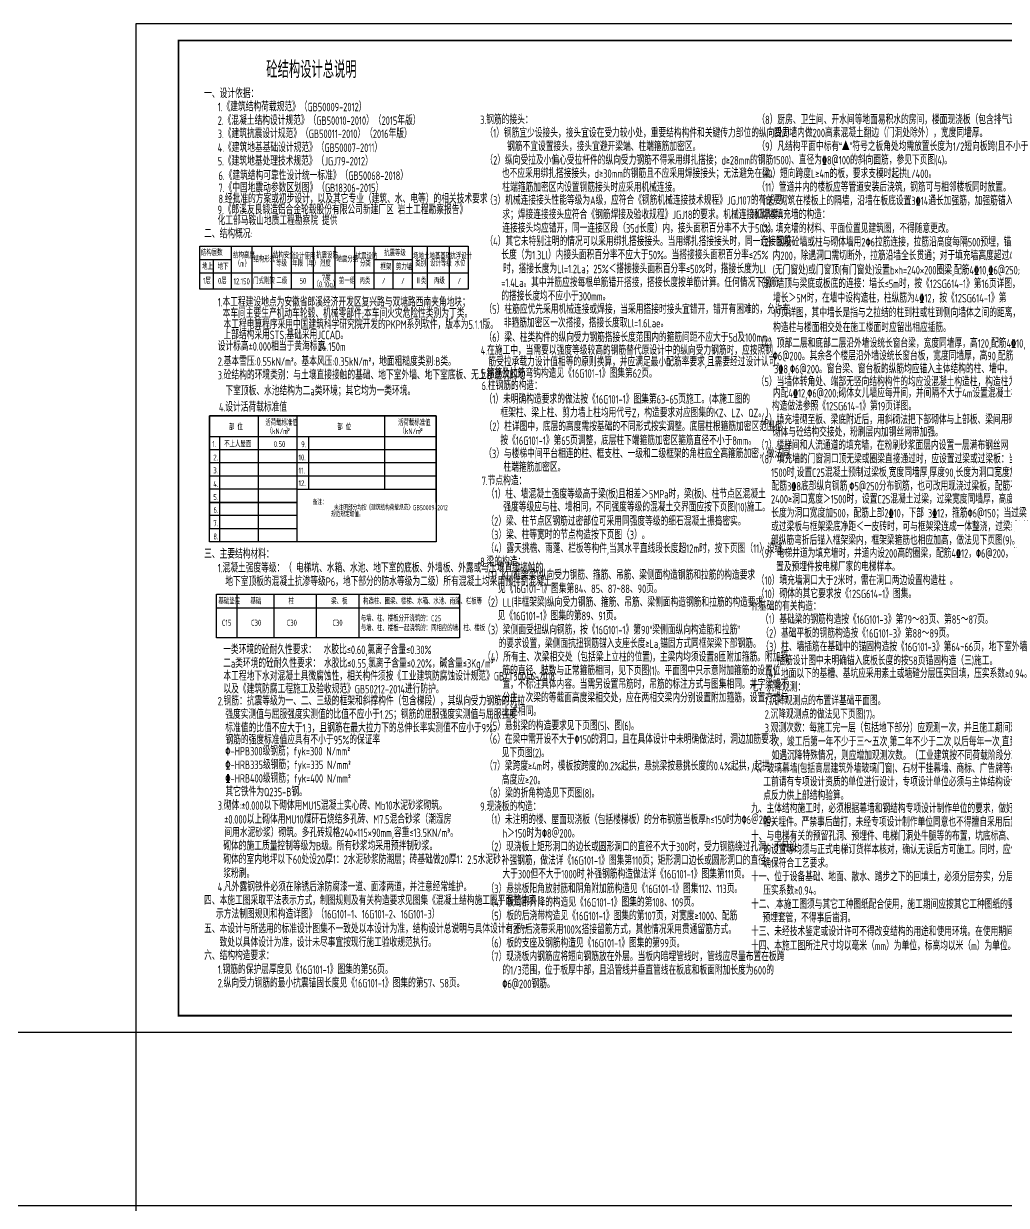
# Model space of a CAD drawing. Extents: x 14475413 to 15955882, y -732572 to -282951.
# Drawn here: x 14651091 to 14708958, y -466600 to -397032 of the extents above; entities that cross this region are included whole.
import ezdxf
from ezdxf.enums import TextEntityAlignment as Align

# ---------------------------------------------------------------- set-up
doc = ezdxf.new("R2010")
doc.units = 0
doc.header["$LTSCALE"] = 1000
doc.header["$MEASUREMENT"] = 0
for name, color, linetype in [('3T_WOOD', 21, 'Continuous'), ('BALCONY', 6, 'Continuous'), ('PDIM', 3, 'Continuous'), ('PUB_TITLE', 4, 'Continuous'), ('TK', 4, 'Continuous'), ('图形', 2, 'Continuous'), ('文字', 4, 'Continuous'), ('砌体-小孔砖', 50, 'Continuous'), ('结构说明修改', 6, 'Continuous'), ('表格', 7, 'Continuous')]:
    doc.layers.add(name, color=color, linetype=linetype)
doc.styles.add('-宋体', font='', dxfattribs={"width": 0.8})
doc.styles.add('HT', font='simhei.ttf', dxfattribs={"width": 0.8})
doc.styles.add('ROMANS', font='romans', dxfattribs={"width": 0.65, "height": 231.275})
doc.styles.add('TSSD_REIN', font='tssdeng.shx', dxfattribs={"width": 0.7, "bigfont": 'tssdchn.shx'})
doc.styles.add('图签宋体', font='', dxfattribs={"height": 300})
doc.styles.add('图签黑体', font='simhei.ttf', dxfattribs={"height": 550})
doc.styles.get('-宋体').set_extended_font_data('SimSun')
doc.styles.get('图签宋体').set_extended_font_data('NSimSun')

# ---------------------------------------------------------------- blocks, each defined once
blk = doc.blocks.new('GeYuanFrame_62714837', base_point=(20.09, 4.53))
at = {"layer": 'TK'}
blk.add_lwpolyline([(20.09, 4.53), (20.09, 598.53), (1071.09, 598.53), (1071.09, 4.53)], close=True, dxfattribs=at)
blk = doc.blocks.new('A$C053D6479')
at = {"layer": 'PUB_TITLE'}
h = blk.add_hatch(color=256, dxfattribs=at)
h.dxf.hatch_style = 1
edge = h.paths.add_edge_path()
edge.add_spline(control_points=[(1026, 827), (1105, 920), (1188, 1008), (1266, 1102)], knot_values=[13, 13, 13, 13, 14, 14, 14, 14], degree=3, periodic=0)
edge.add_spline(control_points=[(1266, 1102), (1258, 1111), (1249, 1119), (1239, 1116)], knot_values=[12, 12, 12, 12, 13, 13, 13, 13], degree=3, periodic=0)
edge.add_spline(control_points=[(1239, 1116), (1210, 1107), (1179, 1092), (1144, 1077)], knot_values=[11, 11, 11, 11, 12, 12, 12, 12], degree=3, periodic=0)
edge.add_spline(control_points=[(1144, 1077), (1109, 1063), (1069, 1053), (1047, 1038)], knot_values=[10, 10, 10, 10, 11, 11, 11, 11], degree=3, periodic=0)
edge.add_spline(control_points=[(1047, 1038), (1028, 1026), (1007, 992), (991, 972)], knot_values=[9, 9, 9, 9, 10, 10, 10, 10], degree=3, periodic=0)
edge.add_spline(control_points=[(991, 972), (942, 913), (899, 868), (849, 810)], knot_values=[8, 8, 8, 8, 9, 9, 9, 9], degree=3, periodic=0)
edge.add_spline(control_points=[(849, 810), (842, 801), (822, 776), (822, 775)], knot_values=[7, 7, 7, 7, 8, 8, 8, 8], degree=3, periodic=0)
edge.add_spline(control_points=[(822, 775), (823, 771), (848, 752), (859, 744)], knot_values=[6, 6, 6, 6, 7, 7, 7, 7], degree=3, periodic=0)
edge.add_spline(control_points=[(859, 744), (949, 670), (1035, 592), (1122, 521)], knot_values=[5, 5, 5, 5, 6, 6, 6, 6], degree=3, periodic=0)
edge.add_spline(control_points=[(1122, 521), (1153, 527), (1185, 530), (1217, 533)], knot_values=[4, 4, 4, 4, 5, 5, 5, 5], degree=3, periodic=0)
edge.add_spline(control_points=[(1217, 533), (1246, 535), (1293, 532), (1316, 542)], knot_values=[3, 3, 3, 3, 4, 4, 4, 4], degree=3, periodic=0)
edge.add_spline(control_points=[(1316, 542), (1327, 547), (1338, 565), (1349, 579)], knot_values=[2, 2, 2, 2, 3, 3, 3, 3], degree=3, periodic=0)
edge.add_spline(control_points=[(1349, 579), (1423, 670), (1507, 759), (1572, 848)], knot_values=[1, 1, 1, 1, 2, 2, 2, 2], degree=3, periodic=0)
edge.add_spline(control_points=[(1572, 848), (1564, 852), (1561, 861), (1551, 862)], knot_values=[0, 0, 0, 0, 1, 1, 1, 1], degree=3, periodic=0)
edge.add_spline(control_points=[(1551, 862), (1469, 769), (1393, 671), (1310, 579)], knot_values=[15, 15, 15, 15, 16, 16, 16, 16], degree=3, periodic=0)
edge.add_spline(control_points=[(1310, 579), (1216, 662), (1118, 742), (1026, 827)], knot_values=[14, 14, 14, 14, 15, 15, 15, 15], degree=3, periodic=0)
at = {"layer": 'TK'}
for points, knots in [([(1031, 1298), (1066, 1286), (1054, 1262), (1045, 1224), (1036, 1188), (1031, 1158), (1024, 1121), (1020, 1104), (1017, 1085), (1012, 1071), (1004, 1052), (976, 1026), (956, 1003), (906, 946), (866, 899), (814, 839), (806, 829), (789, 806), (787, 806), (777, 804), (728, 856), (719, 864), (651, 922), (580, 978), (514, 1036), (509, 1106), (488, 1176), (479, 1247), (570, 1343), (663, 1436), (758, 1526), (764, 1523), (768, 1518), (774, 1515), (693, 1422), (599, 1343), (520, 1249), (607, 1171), (698, 1096), (789, 1021), (874, 1109), (950, 1206), (1031, 1298)], [0, 0, 0, 0, 1, 1, 1, 2, 2, 2, 3, 3, 3, 4, 4, 4, 5, 5, 5, 6, 6, 6, 7, 7, 7, 8, 8, 8, 9, 9, 9, 10, 10, 10, 11, 11, 11, 12, 12, 12, 13, 13, 13, 14, 14, 14, 14]), ([(555, 949), (624, 891), (699, 833), (760, 773), (689, 691), (614, 604), (539, 517), (529, 505), (516, 487), (506, 482), (492, 475), (469, 472), (452, 467), (416, 456), (383, 448), (342, 438), (323, 433), (297, 422), (293, 440), (291, 452), (313, 470), (322, 480), (400, 566), (477, 652), (553, 736), (460, 815), (366, 894), (270, 970), (183, 883), (101, 791), (16, 703), (-18, 714), (9, 735), (28, 755), (103, 838), (192, 930), (266, 1005), (319, 1009), (387, 1005), (442, 1007), (456, 1008), (472, 1011), (485, 1007), (507, 1000), (534, 967), (555, 949)], [0, 0, 0, 0, 1, 1, 1, 2, 2, 2, 3, 3, 3, 4, 4, 4, 5, 5, 5, 6, 6, 6, 7, 7, 7, 8, 8, 8, 9, 9, 9, 10, 10, 10, 11, 11, 11, 12, 12, 12, 13, 13, 13, 14, 14, 14, 15, 15, 15, 15]), ([(1097, 490), (1100, 425), (1106, 361), (1107, 294), (1018, 207), (925, 121), (830, 33), (818, 21), (800, 0), (787, 0), (768, -1), (725, 49), (712, 60), (662, 103), (616, 143), (568, 186), (545, 207), (518, 224), (499, 250), (501, 259), (511, 261), (516, 267), (609, 192), (696, 111), (785, 33), (883, 118), (977, 208), (1070, 298), (992, 373), (892, 456), (803, 534), (791, 544), (768, 561), (766, 569), (761, 588), (776, 634), (780, 655), (785, 690), (788, 721), (795, 746), (897, 661), (998, 576), (1097, 490)], [0, 0, 0, 0, 1, 1, 1, 2, 2, 2, 3, 3, 3, 4, 4, 4, 5, 5, 5, 6, 6, 6, 7, 7, 7, 8, 8, 8, 9, 9, 9, 10, 10, 10, 11, 11, 11, 12, 12, 12, 13, 13, 13, 14, 14, 14, 14]), ([(1551, 862), (1561, 861), (1564, 852), (1572, 848), (1507, 759), (1423, 670), (1349, 579), (1338, 565), (1327, 547), (1316, 542), (1293, 532), (1246, 535), (1217, 533), (1185, 530), (1153, 527), (1122, 521), (1035, 592), (949, 670), (859, 744), (848, 752), (823, 771), (822, 775), (822, 776), (842, 801), (849, 810), (899, 868), (942, 913), (991, 972), (1007, 992), (1028, 1026), (1047, 1038), (1069, 1053), (1109, 1063), (1144, 1077), (1179, 1092), (1210, 1107), (1239, 1116), (1249, 1119), (1258, 1111), (1266, 1102), (1188, 1008), (1105, 920), (1026, 827), (1118, 742), (1216, 662), (1310, 579), (1393, 671), (1469, 769), (1551, 862)], [0, 0, 0, 0, 1, 1, 1, 2, 2, 2, 3, 3, 3, 4, 4, 4, 5, 5, 5, 6, 6, 6, 7, 7, 7, 8, 8, 8, 9, 9, 9, 10, 10, 10, 11, 11, 11, 12, 12, 12, 13, 13, 13, 14, 14, 14, 15, 15, 15, 16, 16, 16, 16])]:
    blk.add_open_spline(points, degree=3, knots=knots, dxfattribs=at)
blk = doc.blocks.new('GeYuanFrame_81373587', base_point=(20.09, 4.53))
at = {"layer": 'PUB_TITLE'}
for points in [[(803.09, 235.33), (803.09, 292.73)], [(827.09, 235.33), (827.09, 292.73)], [(803.09, 202.33), (803.09, 229.83)], [(827.09, 202.33), (827.09, 229.83)], [(803.09, 14.53), (803.09, 111.33)]]:
    blk.add_lwpolyline(points, dxfattribs=at)
at = {"layer": 'TK'}
for p, q in [((781.09, 316.93), (851.09, 316.93)), ((781.09, 284.53), (851.09, 284.53)), ((781.09, 276.33), (851.09, 276.33)), ((781.09, 268.13), (851.09, 268.13)), ((781.09, 259.93), (851.09, 259.93)), ((781.09, 251.73), (851.09, 251.73)), ((781.09, 243.53), (851.09, 243.53)), ((781.09, 235.33), (851.09, 235.33)), ((781.09, 235.33), (851.09, 235.33)), ((781.09, 102.53), (851.09, 102.53)), ((781.09, 93.73), (851.09, 93.73)), ((781.09, 84.93), (803.09, 84.93)), ((781.09, 84.93), (851.09, 84.93)), ((781.09, 67.37), (851.09, 67.37)), ((781.09, 67.33), (851.09, 67.33)), ((781.09, 60.77), (851.09, 60.77)), ((781.09, 54.17), (851.09, 54.17)), ((781.09, 47.57), (851.09, 47.57)), ((781.09, 40.97), (851.09, 40.97)), ((781.09, 34.37), (851.09, 34.37)), ((781.09, 27.77), (851.09, 27.77)), ((781.09, 21.17), (851.09, 21.17)), ((781.09, 14.53), (851.09, 14.53))]:
    blk.add_line(p, q, dxfattribs=at)
blk.add_lwpolyline([(20.09, 4.53), (20.09, 598.53), (861.09, 598.53), (861.09, 4.53)], close=True, dxfattribs=at)
at = {"layer": 'TK', "const_width": 1}
blk.add_lwpolyline([(45.09, 588.53), (851.09, 588.53), (851.09, 14.53), (45.09, 14.53)], close=True, dxfattribs=at)
at = {"layer": 'TK'}
for points, const_width in [([(781.09, 588.53), (781.09, 14.53)], 0.4), ([(781.09, 488.5), (851.09, 488.5)], 0.35), ([(781.09, 357.14), (851.09, 357.14)], 0.35), ([(781.09, 292.73), (851.09, 292.73)], 0.35), ([(781.09, 292.73), (851.09, 292.73)], 0.35), ([(781.09, 235.33), (851.09, 235.33)], 0.35), ([(781.09, 202.33), (851.09, 202.33)], 0.35), ([(781.09, 156.83), (851.09, 156.83)], 0.35), ([(781.09, 111.33), (851.09, 111.33)], 0.35), ([(781.09, 67.37), (851.09, 67.37)], 0.35)]:
    blk.add_lwpolyline(points, dxfattribs=dict(at, const_width=const_width))
for points in [[(781.09, 292.73), (851.09, 292.73)], [(781.09, 235.33), (851.09, 235.33)], [(781.09, 229.83), (851.09, 229.83)], [(781.09, 224.33), (851.09, 224.33)], [(781.09, 218.83), (851.09, 218.83)], [(781.09, 213.33), (851.09, 213.33)], [(781.09, 207.83), (851.09, 207.83)], [(781.09, 202.33), (851.09, 202.33)], [(781.09, 196.83), (851.09, 196.83)], [(781.09, 151.33), (851.09, 151.33)]]:
    blk.add_lwpolyline(points, dxfattribs=at)
at = {"layer": 'PUB_TITLE', "xscale": 0.01000000000021828, "yscale": 0.01000000000021828, "zscale": 0.01}
blk.add_blockref('A$C053D6479', (808.19, 336.27), dxfattribs=at)
at = {"layer": 'TK', "style": '图签宋体'}
for s, height, p in [('总平面', 2.4, (783.23, 583.28)), ('类   别', 2.4, (785.97, 288.09)), ('姓   名', 2.4, (809.2, 288.09)), ('签   名', 2.4, (832.68, 288.09)), ('审   定', 2.4, (785.97, 279.89)), ('审   核', 2.4, (785.97, 271.69)), ('项目负责人', 2.4, (784.13, 263.49)), ('专业负责人', 2.4, (783.89, 255.29)), ('校   对', 2.4, (786.38, 247.09)), ('设   计', 2.4, (786.36, 238.89)), ('专业会签', 2.4, (785.12, 231.24)), ('结  构', 1.44, (784.61, 221.61)), ('建  筑', 1.44, (784.61, 227.11)), ('给排水', 1.44, (784.61, 216.11)), ('电  气', 1.44, (784.61, 210.61)), ('暖  通', 1.44, (784.61, 205.11)), ('单 位 出 图 专 用 章 盖 章', 2.4, (792.72, 198.35)), ('本图未盖章无效', 2.4, (804.43, 158.7)), ('个 人 执 业 专 用 章 盖 章', 2.4, (793.52, 152.77)), ('本图未盖章无效', 2.4, (804.43, 113.2)), ('建设单位', 2.4, (785.39, 106.33)), ('工程名称', 2.4, (785.47, 98.12)), ('子项名称', 2.4, (785.85, 89.14)), ('图    名', 2.4, (785.63, 75.5)), ('工程编号', 2.4, (785.77, 63.77)), ('子项编号', 2.4, (785.77, 57.19)), ('专    业', 2.4, (786.01, 50.88)), ('图    号', 2.4, (786.02, 43.77)), ('设计阶段', 2.4, (785.45, 37.32)), ('比    例', 2.4, (785.59, 30.63)), ('修改版次', 2.4, (785.24, 24.41)), ('完成时间', 2.4, (785.11, 18.02))]:
    blk.add_text(s, height=height, dxfattribs=at).set_placement(p)
at = {"layer": 'TK'}
for s, height, style, width, p in [('SITE PLAN', 1.697, 'ROMANS', 0.76, (783.35, 580.49)), ('建筑行业（建筑工程）甲级           证书编号:A133002877', 2.2, '-宋体', 0.8, (782, 311.83)), ('风景园林工程设计专项甲级           证书编号:A133002877', 2.2, '-宋体', 0.8, (782, 307.81)), ('城乡规划编制资质乙级        证书编号:[浙]城规编(142069)', 2.2, '-宋体', 0.8, (782, 303.82)), ('市政行业（给水工程、排水工程）乙级 证书编号:A233029948', 2.2, '-宋体', 0.8, (782, 299.74)), ('市政行业（道路工程、桥梁工程）乙级 证书编号:A233029948', 2.2, '-宋体', 0.8, (782, 295.69)), ('CATEGORY', 1.8, 'TSSD_REIN', 0.7, (788.32, 285.17)), ('NAME', 1.8, 'TSSD_REIN', 0.7, (813.51, 285.17)), ('SIGNATURE', 1.8, 'TSSD_REIN', 0.7, (835.66, 285.17)), ('AUTHORIZED FOR ISSUE BY', 1.8, 'TSSD_REIN', 0.7, (782.12, 277.17)), ('REVIEWED BY', 1.8, 'TSSD_REIN', 0.7, (787.36, 268.91)), ('PROJECT DIRECTOR', 1.8, 'TSSD_REIN', 0.7, (785.55, 260.74)), ('DISCIPLINE RESPONSIBLE BY', 1.8, 'TSSD_REIN', 0.7, (781.57, 252.48)), ('CHECKED BY', 1.8, 'TSSD_REIN', 0.7, (787.75, 244.44)), ('DESIGNED BY', 1.8, 'TSSD_REIN', 0.7, (787.76, 236.27)), ('CONFIRMED BY', 1.8, 'TSSD_REIN', 0.7, (802.94, 231.42)), ('ARCHITECTURE', 1.08, 'TSSD_REIN', 0.7, (784.65, 225.34)), ('STRUCTURE', 1.08, 'TSSD_REIN', 0.7, (784.65, 219.84)), ('ARCHITECTURE', 1.08, 'TSSD_REIN', 0.7, (784.65, 214.34)), ('ARCHITECTURE', 1.08, 'TSSD_REIN', 0.7, (784.65, 208.84)), ('ARCHITECTURE', 1.08, 'TSSD_REIN', 0.7, (784.65, 203.34)), ('OWNER', 1.8, 'TSSD_REIN', 0.7, (789.98, 103.48)), ('PROJECT', 1.8, 'TSSD_REIN', 0.7, (788.52, 95.02)), ('SUB-PROJECT', 1.8, 'TSSD_REIN', 0.7, (787.86, 86.3)), ('DRAWING TITLE', 1.8, 'TSSD_REIN', 0.7, (786.97, 72.53)), ('PRO N0.', 1.8, 'TSSD_REIN', 0.7, (790.01, 61.15)), ('SUBITEM NO.', 1.8, 'TSSD_REIN', 0.7, (788.15, 54.58)), ('PROFESSIONAL', 1.8, 'TSSD_REIN', 0.8, (786.88, 48.15)), ('DRAWING NO.', 1.8, 'TSSD_REIN', 0.7, (788.19, 41.45)), ('STAGE', 1.8, 'TSSD_REIN', 0.7, (790.09, 35.03)), ('SCALE', 1.8, 'TSSD_REIN', 0.7, (790.38, 28.42)), ('EDITION NO.', 1.8, 'TSSD_REIN', 0.8, (787.53, 21.64)), ('DATE', 1.8, 'TSSD_REIN', 0.7, (790.33, 15.45))]:
    blk.add_text(s, height=height, dxfattribs=dict(at, style=style, width=width)).set_placement(p)
for s, height, style, width, p in [('浙江华越设计股份有限公司', 3.96, 'HT', 0.9, (816.07, 329.16)), ('ZHEJIANG HOY DESIGN CO.,LTD', 2.8, '图签黑体', 1.11, (816.06, 323.29))]:
    blk.add_text(s, height=height, dxfattribs=dict(at, style=style, width=width)).set_placement(p, align=Align.MIDDLE)
at = {"layer": 'TK', "char_height": 2.4, "attachment_point": 5, "style": '图签宋体'}
for s, insert, width in [('张矗', (815.09, 280.4), 24), ('顾晓东', (815.09, 272.23), 24), ('钟高华', (815.09, 264.03), 24), ('顾晓东', (815.09, 255.76), 24), ('李福', (815.09, 247.63), 24), ('杨康', (815.09, 239.43), 24), ('郎溪友良锻造铝合金轮毂股份有限公司', (827.09, 106.93), 48), ('郎溪友良锻造铝合金轮毂股份有限公司二期工程', (827.09, 98.13), 48), ('4#车间', (827.09, 89.33), 48), ('砼结构设计总说明', (827.09, 76.13), 48), ('2020-HYAJLF-0581', (827.09, 64.07), 48), ('2020-HYAJLF-0581S-a-005', (827.09, 57.47), 48), ('结构', (827.09, 50.87), 48), ('结施-02', (827.09, 44.27), 48), ('施工图设计', (827.09, 37.67), 48), ('1:100', (827.09, 31.07), 48), ('1.0', (827.09, 24.47), 48), ('2020.07.17', (827.09, 17.88), 48)]:
    blk.add_mtext(s, dxfattribs=dict(at, insert=insert, width=width))

msp = doc.modelspace()

# ---------------------------------------------------------------- linework, layer by layer
at = {"layer": 'BALCONY', "ltscale": 0.5}
msp.add_lwpolyline([(14647254.7, -466600), (14657709.1, -466600), (14657709.1, -456431.7), (14647254.7, -456431.7)], close=True, dxfattribs=at)
at = {"layer": 'PDIM', "color": 3}
for p, q in [((14662031.1, -420127.7), (14675377.3, -420127.7)), ((14662031.1, -420127.7), (14675377.3, -420127.7)), ((14662031.1, -420127.7), (14662031.1, -426766.6)), ((14675377.3, -420127.7), (14675377.3, -425216.6)), ((14675377.3, -420127.7), (14675377.3, -425216.6)), ((14662031.1, -421341.2), (14675377.3, -421341.2)), ((14662031.1, -421341.2), (14675377.3, -421341.2)), ((14675377.3, -423666.4), (14667868.5, -423666.4)), ((14675377.3, -423666.4), (14667868.5, -423666.4)), ((14667180.4, -425216.6), (14662031.1, -425216.6)), ((14667180.4, -425216.6), (14662031.1, -425216.6))]:
    msp.add_line(p, q, dxfattribs=at)
at = {"layer": 'PDIM'}
for p, q in [((14675377.3, -420127.7), (14662031.1, -420127.7)), ((14675377.3, -420127.7), (14662031.1, -420127.7)), ((14662031.1, -420127.7), (14662031.1, -426766.6)), ((14675377.3, -425216.6), (14675377.3, -420127.7)), ((14675377.3, -425216.6), (14675377.3, -420127.7)), ((14662031.1, -425216.6), (14667180.4, -425216.6))]:
    msp.add_line(p, q, dxfattribs=at)
at = {"layer": '图形', "color": 3, "linetype": 'Continuous'}
msp.add_line((14672835.4, -410922.9), (14672835.4, -412670.8), dxfattribs=at)
at = {"layer": '文字', "linetype": 'Continuous'}
for p, q in [((14663314, -410122.9), (14663314, -412670.8)), ((14664526.3, -410122.9), (14664526.3, -412670.8)), ((14665692.5, -410122.9), (14665692.5, -412670.8)), ((14666843.4, -410122.9), (14666843.4, -412670.8)), ((14668147.7, -410122.9), (14668147.7, -412670.8)), ((14669416.9, -410122.9), (14669416.9, -412670.8)), ((14670583.1, -410122.9), (14670583.1, -412670.8)), ((14671703.3, -410122.9), (14671703.3, -412670.8)), ((14673967.4, -410122.9), (14673967.4, -412670.8)), ((14674848.5, -410122.9), (14674848.5, -412670.8)), ((14676152.8, -410122.9), (14676152.8, -412670.8)), ((14677273, -410122.9), (14677273, -412670.8)), ((14661465.6, -410922.9), (14663314, -410922.9)), ((14662245, -410922.9), (14662245, -412670.8)), ((14671703.3, -410922.9), (14673967.4, -410922.9)), ((14677273, -411722.9), (14661465.6, -411722.9)), ((14662031.1, -420127.7), (14675377.3, -420127.7)), ((14662031.1, -420127.7), (14675377.3, -420127.7)), ((14662031.1, -427541.6), (14662031.1, -420127.7)), ((14664906.3, -420127.7), (14664906.3, -427541.6)), ((14667180.4, -420127.7), (14667180.4, -427541.6)), ((14672337.4, -420127.7), (14672337.4, -424441.7)), ((14675377.3, -420127.7), (14675377.3, -427541.6)), ((14675377.3, -420127.7), (14675377.3, -427541.6)), ((14662031.1, -421341.2), (14675377.3, -421341.2)), ((14662031.1, -421341.2), (14675377.3, -421341.2)), ((14662628.5, -421341.2), (14662628.5, -427541.6)), ((14667868.5, -421341.2), (14667868.5, -424441.7)), ((14675377.3, -422116.6), (14662031.1, -422116.6)), ((14675377.3, -422116.6), (14662031.1, -422116.6)), ((14675377.3, -422891.5), (14662031.1, -422891.5)), ((14675377.3, -422891.5), (14662031.1, -422891.5)), ((14667868.5, -423666.4), (14662031.1, -423666.4)), ((14667180.4, -424441.7), (14662031.1, -424441.7)), ((14667180.4, -424441.7), (14675377.3, -424441.7)), ((14667180.4, -424441.7), (14675377.3, -424441.7)), ((14667180.4, -425216.6), (14662031.1, -425216.6)), ((14667180.4, -425991.6), (14662031.1, -425991.6)), ((14667180.4, -426766.6), (14662031.1, -426766.6)), ((14667180.4, -427541.6), (14662031.1, -427541.6)), ((14675377.3, -427541.6), (14667180.4, -427541.6)), ((14675377.3, -427541.6), (14667180.4, -427541.6)), ((14663651, -430618.5), (14663651, -433188.5)), ((14665825, -430618.5), (14665825, -433188.5)), ((14668325, -430618.5), (14668325, -433188.5)), ((14670825, -430618.5), (14670825, -433188.5)), ((14662438.6, -431418.5), (14676749.4, -431418.5))]:
    msp.add_line(p, q, dxfattribs=at)
msp.add_lwpolyline([(14677273, -412670.8), (14661465.6, -412670.8), (14661465.6, -410122.9), (14677273, -410122.9)], dxfattribs=at)
msp.add_lwpolyline([(14662438.6, -430618.5), (14676749.4, -430618.5), (14676749.4, -433188.5), (14662438.6, -433188.5)], close=True, dxfattribs=at)
at = {"layer": '表格', "linetype": 'Continuous'}
msp.add_line((14673967.4, -410122.9), (14673967.4, -412670.8), dxfattribs=at)

# ---------------------------------------------------------------- block references
at = {"xscale": 150, "yscale": 150, "zscale": 150, "rotation": 270}
msp.add_blockref('GeYuanFrame_62714837', (14657709.1, -466600), dxfattribs=at)
at = {"layer": '3T_WOOD', "xscale": 100, "yscale": 100, "zscale": 100}
msp.add_blockref('GeYuanFrame_81373587', (14657709.1, -456431.7), dxfattribs=at)

# ---------------------------------------------------------------- texts
at = {"layer": '文字', "linetype": 'Continuous', "style": 'TSSD_REIN', "width": 0.7}
for s, height, p in [('砼结构设计总说明', 1000, (14665378.9, -400235.7)), ('一、设计依据：', 500, (14661719.9, -401408.1)), ('1.《建筑结构荷载规范》（GB50009-2012）', 500, (14662519.9, -402190.9)), ('2.《混凝土结构设计规范》（GB50010-2010）（2015年版）', 500, (14662519.9, -402990.9)), ('3.钢筋的接头：', 500, (14677975.1, -402946.9)), ('（8）厨房、卫生间、开水间等地面易积水的房间，楼面现浇板（包含排气道位置)应沿', 500, (14694297, -402946.9)), ('3.《建筑抗震设计规范》（GB50011-2010）（2016年版）', 500, (14662519.9, -403766.4)), ('（1）钢筋宜少设接头，接头宜设在受力较小处，重要结构构件和关键传力部位的纵向受力', 500, (14678283, -403728.8)), ('四周墙内做200高素混凝土翻边（门洞处除外），宽度同墙厚。', 500, (14695274.2, -403720.1)), ('4.《建筑地基基础设计规范》（GB50007-2011）', 500, (14662519.9, -404585.5)), ('      钢筋不宜设置接头，接头宜避开梁端、柱端箍筋加密区。', 500, (14678197.8, -404528.8)), ('（9）凡结构平面中标有“▲”符号之板角处均需放置长度为1/2短向板跨(且不小于', 500, (14694297, -404520.1)), ('5.《建筑地基处理技术规范》（JGJ79-2012）', 500, (14662519.9, -405382)), ('（2）纵向受拉及小偏心受拉杆件的纵向受力钢筋不得采用绑扎搭接；d≥28mm的钢筋', 500, (14678283, -405328.8)), ('1500)、直径为\x848@100的斜向面筋，参见下页图(4)。', 500, (14695219.9, -405320.1)), ('也不应采用绑扎搭接接头，d≥30mm的钢筋且不应采用焊接接头；无法避免在梁、', 500, (14679253.9, -406110.3)), ('（10）短向跨度L≥4m的板，要求支模时起拱L/400。', 500, (14694297, -406120.1)), ('6.《建筑结构可靠性设计统一标准》（GB50068-2018）', 500, (14662565.9, -406231.9)), ('7.《中国地震动参数区划图》（GB18306-2015）', 500, (14662565.9, -406952.6)), ('柱端箍筋加密区内设置钢筋接头时应采用机械连接。', 500, (14679279.8, -406935.2)), ('（11）管道井内的楼板应等管道安装后浇筑，钢筋可与相邻楼板同时放置。', 500, (14694297, -406920.1)), ('8.经批准的方案或初步设计，以及其它专业（建筑、水、电等）的相关技术要求', 500, (14662565.9, -407603.4)), ('（3）机械连接接头性能等级为A级，应符合《钢筋机械连接技术规程》JGJ107的有关要', 500, (14678283, -407689.1)), ('（12）砌筑在楼板上的隔墙，沿墙在板底设置3\x8414通长加强筋，加强筋锚入支座15d。', 500, (14694297, -407720.1)), ('求；焊接连接接头应符合《钢筋焊接及验收规程》JGJ18的要求。机械连接和焊接', 500, (14679279.8, -408535.2)), ('10.砌体填充墙的构造：', 500, (14693926.3, -408529.8)), ('连接接头均应错开，同一连接区段（35d长度）内，接头面积百分率不大于50%%%。', 500, (14679279.8, -409335.2)), ('二、结构概况:', 500, (14661719.9, -409657.2)), ('（4）其它未特别注明的情况可以采用绑扎搭接接头。当用绑扎搭接接头时，同一连接区段', 500, (14678283, -410112.8)), ('长度（为1.3Ll）内接头面积百分率不应大于50%%%。当搭接接头面积百分率≤25%%%', 500, (14679221.3, -410905.1)), ('时，搭接长度为Ll=1.2La；25%%%＜搭接接头面积百分率≤50%%%时，搭接长度为Ll', 500, (14679324.9, -411725.2)), ('=1.4La。其中并筋应按每根单筋错开搭接，搭接长度按单筋计算。任何情况下钢筋', 500, (14679221.3, -412533.8)), ('的搭接长度均不应小于300mm。', 500, (14679221.3, -413333.8)), ('（5）柱筋应优先采用机械连接或焊接，当采用搭接时接头宜错开，错开有困难的，允许在', 500, (14678231.2, -414110.9)), ('     非箍筋加密区一次搭接，搭接长度取Ll=1.6Lae。', 500, (14678231.2, -414910.9)), ('（6）梁、柱类构件的纵向受力钢筋搭接长度范围内的箍筋间距不应大于5d及100mm。', 500, (14678231.2, -415762.7)), ('设计标高±0.000相当于黄海标高', 500, (14662519.9, -416283.3)), ('4.在施工中，当需要以强度等级较高的钢筋替代原设计中的纵向受力钢筋时，应按照钢', 500, (14678007.1, -416521.5)), ('筋受拉承载力设计值相等的原则换算，并应满足最小配筋率要求,且需要经过设计认可。', 500, (14678461.1, -417202.8)), ('5.箍筋及拉筋弯钩构造见《16G101-1》图集第62页。', 500, (14678007.1, -417876.3)), ('3.砼结构的环境类别：与土壤直接接触的基础、地下室外墙、地下室底板、无上部建筑的地', 500, (14662519.9, -417974.7)), ('6.柱钢筋的构造：', 500, (14678059.4, -418600.2)), ('  下室顶板、水池结构为二a类环境；其它均为一类环境。', 500, (14662519.9, -418909.5)), (' 4.设计活荷载标准值', 500, (14662365.7, -419866.7)), ('（1）未明确构造要求的做法按《16G101-1》图集第63-65页施工。(本施工图的', 500, (14678235.7, -419400.2)), ('框架柱、梁上柱、剪力墙上柱均用代号Z，构造要求对应图集的KZ、LZ、QZ。)', 500, (14679167.9, -420200.2)), ('部 位', 350, (14663184.1, -420955.4)), ('活荷载标准值', 350, (14665322.3, -420702.6)), ('（kN/m\x8c2', 350, (14665399.9, -421199.6)), ('）', 350, (14666546.4, -421199.6)), ('部 位', 350, (14669562.7, -420955.4)), ('活荷载标准值', 350, (14673138.6, -420702.6)), ('（kN/m\x8c2', 350, (14673222.7, -421199.6)), ('）', 350, (14674369.1, -421199.6)), ('（2）柱详图中，底层的高度需按基础的不同形式按实调整。底层柱根箍筋加密区范围也', 500, (14678235.7, -421012)), ('按《16G101-1》第65页调整，底层柱下端箍筋加密区箍筋直径不小于8mm。', 500, (14679167.9, -421832.9)), ('1.', 350, (14662200, -421957.9)), ('9.', 350, (14667433.9, -421972.1)), ('（3）与楼梯中间平台相连的柱、框支柱、一级和二级框架的角柱应全高箍筋加密，做法同', 500, (14678212.4, -422604.8)), ('2.', 350, (14662261.4, -422747.4)), ('10.', 350, (14667282.5, -422747)), ('     柱端箍筋加密区。', 500, (14678212.4, -423404.8)), ('（8）填充墙的门窗洞口顶无梁或圈梁直接通过时，应设置过梁或过梁板：当洞口宽度≤', 500, (14694261.4, -422915.8)), ('3.', 350, (14662261.4, -423506.8)), ('11.', 350, (14667282.5, -423522.3)), ('7.节点构造：', 500, (14678059.4, -424200.2)), ('1500时,设置C25混凝土预制过梁板,宽度同墙厚,厚度90,长度为洞口宽度加500,', 500, (14695100.3, -423715.8)), ('4.', 350, (14662261.4, -424297)), ('12.', 350, (14667282.5, -424257.7)), ('配筋3\x848底部纵向钢筋,\x825@250分布钢筋，也可改用现浇过梁板，配筋不变；当', 500, (14695133.2, -424515.8)), ('5.', 350, (14662261.4, -425078.3)), ('（1）柱、墙混凝土强度等级高于梁(板)且相差＞5MPa时，梁(板)、柱节点区混凝土', 500, (14678367.4, -424982)), ('2400≥洞口宽度＞1500时，设置C25混凝土过梁，过梁宽度同墙厚，高度为180，', 500, (14695100.3, -425282.2)), ('6.', 350, (14662267.4, -425833.4)), ('强度等级应与柱、墙相同，不同强度等级的混凝土交界面应按下页图(10)施工。', 500, (14679333.3, -425746.5)), ('长度为洞口宽度加500，配筋上部2\x8410，下部 3\x8412，箍筋\x826@150；当过梁', 500, (14695113.4, -426103.6)), ('7.', 350, (14662261.4, -426622.8)), ('（2）梁、柱节点区钢筋过密部位可采用同强度等级的细石混凝土振捣密实。', 500, (14678343.3, -426584.8)), ('或过梁板与框架梁底净距＜一皮砖时，可与框架梁连成一体整浇，过梁或过梁板的底', 500, (14695107.2, -426906.1)), ('8.', 350, (14662261.4, -427397.8)), ('（3）梁、柱等宽时的节点构造按下页图（3）。', 500, (14678343.3, -427384.8)), ('部纵筋弯折后锚入框架梁内，框架梁箍筋也相应加高，做法见下页图(9)。', 500, (14695098.1, -427706.1)), ('（4）露天挑檐、雨蓬、栏板等构件,当其水平直线段长度超12m时，按下页图（11）设缝。', 500, (14678343.3, -428184.8)), ('三、主要结构材料：', 500, (14661719.9, -428515.7)), ('8.梁的构造：', 500, (14677975.1, -428966.6)), ('1.混凝土强度等级：（ 电梯坑、水箱、水池、地下室的底板、外墙板、外露或与土壤直接接触的', 500, (14662519.9, -429335.1)), ('（1）KL(框架梁)纵向受力钢筋、箍筋、吊筋、梁侧面构造钢筋和拉筋的构造要求', 500, (14678152.1, -429753.9)), ('地下室顶板的混凝土抗渗等级P6，地下部分的防水等级为二级）所有混凝土均采用预拌制混凝土。', 500, (14662967.5, -430132.9)), ('见《16G101-1》图集第84、85、87~88、90页。', 500, (14679021.7, -430553.9)), ('基础垫层', 350, (14662564.5, -431211.8)), ('基础', 350, (14664445.7, -431211.8)), ('柱', 350, (14666689.5, -431211.8)), ('梁、板', 350, (14669198.4, -431211.8)), ('构造柱、圈梁、楼梯、水箱、水池、雨蓬、栏板等', 350, (14671079, -431211.8)), ('（2）LL(非框架梁)纵向受力钢筋、箍筋、吊筋、梁侧面构造钢筋和拉筋的构造要求', 500, (14678152.1, -431353.9)), ('11.基础的有关构造：', 500, (14693926.3, -431586.3)), ('与墙、柱、楼板分开浇筑的：C25', 350, (14670940.5, -432219.2)), ('见《16G101-1》图集的第89、91页。', 500, (14678998.8, -432153.9)), ('（1）基础梁的钢筋构造按《16G101-3》第79～83页、第85～87页。', 500, (14694506.7, -432365)), ('与墙、柱、楼板一起浇筑的：同相应的墙、柱、楼板', 350, (14670940.5, -432791.8)), ('（3）梁侧面受扭纵向钢筋，按《16G101-1》第90“梁侧面纵向构造筋和拉筋”', 500, (14678148.7, -432979.7)), ('（2）基础平板的钢筋构造按《16G101-3》第88～89页。', 500, (14694533.6, -433177.2)), ('的要求设置，梁侧面抗扭钢筋锚入支座长度≥La,锚固方式同框架梁下部钢筋。', 500, (14679057, -433779.7)), ('一类环境的砼耐久性要求：  水胶比≤0.60,氯离子含量≤0.30%%%', 500, (14662842.5, -434145)), ('（4）所有主、次梁相交处（包括梁上立柱的位置)，主梁内均须设置8匝附加箍筋。附加箍', 500, (14678148.7, -434579.7)), ('（3）柱、墙插筋在基础中的锚固构造按《16G101-3》第64~66页，地下室外墙', 500, (14694533.6, -433977.2)), ('二a类环境的砼耐久性要求： 水胶比≤0.55,氯离子含量≤0.20%%%，碱含量≤3Kg/m\x8c3', 500, (14662842.5, -434945)), ('插筋设计图中未明确锚入底板长度的按58页锚固构造（三)施工。', 500, (14695473.1, -434793.6)), ('     筋的直径、肢数与正常箍筋相同，见下页图(1)。平面图中只示意附加箍筋的设置位', 500, (14678148.7, -435379.7)), ('（4）地面以下的基槽、基坑应采用素土或塘碴分层压实回填，压实系数\x930.94。', 500, (14694506.7, -435549.4)), ('     置，不标注具体内容。当需另设置吊筋时，吊筋的标注方式与图集相同。井字梁或不', 500, (14678148.7, -436179.7)), ('七、沉降观测：', 500, (14693926.3, -436349.4)), ('2.钢筋：抗震等级为一、二、三级的框架和斜撑构件（包含梯段），其纵向受力钢筋的抗拉', 500, (14662519.9, -437164.2)), ('     分主、次梁的等截面高度梁相交处，应在两相交梁内分别设置附加箍筋，设置方式与', 500, (14678148.7, -436979.7)), ('1.沉降观测点的布置详基础平面图。', 500, (14694726.3, -437149.4)), ('强度实测值与屈服强度实测值的比值不应小于1.25；钢筋的屈服强度实测值与屈服强度', 500, (14662967.5, -437952.1)), ('     上述相同。', 500, (14678148.7, -437779.7)), ('2.沉降观测点的做法见下页图(7)。', 500, (14694726.3, -437949.4)), ('标准值的比值不应大于1.3，且钢筋在最大拉力下的总伸长率实测值不应小于9%%%。', 500, (14662967.5, -438752.1)), ('（5）悬挑梁的构造要求见下页图(5)、图(6)。', 500, (14678263.8, -438621.6)), ('3.观测次数：每施工完一层（包括地下部分）应观测一次，并且施工期间观测次数不少于四', 500, (14694726.3, -438749.4)), ('  钢筋的强度标准值应具有不小于95%%%的保证率', 500, (14662519.9, -439453.8)), ('（6）在梁中需开设不大于\x82150的洞口，且在具体设计中未明确做法时，洞边加筋要求', 500, (14678261.7, -439421.6)), ('  \x82-HPB300级钢筋；fyk=300 N/mm\x8c2', 500, (14662519.9, -440114.2)), ('见下页图(2)。', 500, (14679241.5, -440221.6)), ('次，竣工后第一年不少于三～五次,第二年不少于二次,以后每年一次,直到沉降稳定为止。', 500, (14695130.4, -439570.8)), ('  \x83-HRB335级钢筋；fyk=335 N/mm\x8c2', 500, (14662519.9, -440914.2)), ('如遇沉降特殊情况，则应增加观测次数。（工业建筑按不同荷载阶段分次观测。）', 500, (14695130.4, -440378.9)), ('（7）梁跨度≥4m时，模板按跨度的0.2%%%起拱，悬挑梁按悬挑长度的0.4%%%起拱，起拱', 500, (14678266.9, -440995.9)), ('八、玻璃幕墙(包括高层建筑外墙玻璃门窗)、石材干挂幕墙、商标、广告牌等必须在上部结构施', 500, (14693926.3, -441133.9)), ('  \x84-HRB400级钢筋；fyk=400 N/mm\x8c2', 500, (14662519.9, -441714.2)), ('高度应≥20。', 500, (14679250.9, -441821.3)), (' 工前请有专项设计资质的单位进行设计，专项设计单位必须与主体结构设计单位配合，提供支', 500, (14694421.9, -441933.9)), ('  其它铁件为Q235-B钢。', 500, (14662519.9, -442514.2)), ('（8）梁的折角构造见下页图(8)。', 500, (14678266.9, -442595.9)), (' 点反力供上部结构验算。', 500, (14694421.9, -442733.9)), ('9.现浇板的构造：', 500, (14677975.1, -443377.7)), ('九、主体结构施工时，必须根据幕墙和钢结构专项设计制作单位的要求，做好施工配合，事先预设', 500, (14693926.3, -443498.4)), ('（1）未注明的楼、屋面现浇板（包括楼梯板）的分布钢筋当板厚h≤150时为\x826＠200，', 500, (14678348.6, -444152.6)), (' 相关埋件。严禁事后凿打，未经专项设计制作单位同意也不得擅自采用后置螺栓替代预埋件。', 500, (14694399.4, -444298.4)), ('h＞150时为\x828＠200。', 500, (14679300.9, -444950.9)), ('（2）现浇板上矩形洞口的边长或圆形洞口的直径不大于300时，受力钢筋绕过孔洞，不另设', 500, (14678348.6, -445750.9)), ('十、与电梯有关的预留孔洞、预埋件、电梯门洞处牛腿等的布置，坑底标高、门洞尺寸，缓冲墩', 500, (14693926.3, -445118.3)), (' 的设置等均须与正式电梯订货样本核对，确认无误后方可施工。同时，应保证相关施工精度，', 500, (14694417, -445918.3)), ('砌体的室内地坪以下60处设20厚1：2水泥砂浆防潮层；砖基础做20厚1：2.5水泥砂', 500, (14662850.9, -446495.2)), ('补强钢筋，做法详《16G101-1》图集第110页；矩形洞口边长或圆形洞口的直径', 500, (14679240, -446550.9)), (' 确保符合工艺要求。', 500, (14694417, -446718.3)), ('浆粉刷。', 500, (14662850.9, -447318.7)), ('大于300但不大于1000时,补强钢筋构造做法详《16G101-1》图集第111页。', 500, (14679282.9, -447350.9)), ('十一、位于设备基础、地面、散水、踏步之下的回填土，必须分层夯实，分层厚度不大于250，', 500, (14693926.3, -447518.3)), ('4.凡外露钢铁件必须在除锈后涂防腐漆一道、面漆两道，并注意经常维护。', 500, (14662519.9, -448109.1)), ('（3）悬挑板阳角放射筋和阴角附加筋构造见《16G101-1》图集112、113页。', 500, (14678348.6, -448214.2)), (' 压实系数≥0.94。', 500, (14694417, -448318.3)), ('四、本施工图采取平法表示方式，制图规则及有关构造要求见图集《混凝土结构施工图平面整体表', 500, (14661719.9, -448906.5)), ('（4）板局部升降的构造见《16G101-1》图集的第108、109页。', 500, (14678348.6, -449014.2)), ('十二、.本施工图须与其它工种图纸配合使用，施工期间应按其它工种图纸的要求预留相关洞口或', 500, (14693926.3, -449139.6)), ('示方法制图规则和构造详图》（16G101-1、16G101-2、16G101-3）', 500, (14662420.4, -449706.5)), ('（5）板的后浇带构造见《16G101-1》图集的第107页，对宽度≥1000、配筋', 500, (14678348.6, -449814.2)), (' 预埋套管，不得事后凿洞。', 500, (14694372.4, -449939.6)), ('五、本设计与所选用的标准设计图集不一致处以本设计为准，结构设计总说明与具体设计有不一', 500, (14661723, -450576.7)), ('     ≤12的后浇带采用100%%%搭接留筋方式，其他情况采用贯通留筋方式。', 500, (14678348.6, -450614.2)), ('十三、未经技术鉴定或设计许可不得改变结构的用途和使用环境。在使用期间应对建筑进行定期维护。', 500, (14693926.3, -450738.4)), ('    致处以具体设计为准，设计未尽事宜按现行施工验收规范执行。', 500, (14661723, -451376.7)), ('（6）板的支座及钢筋构造见《16G101-1》图集的第99页。', 500, (14678348.6, -451414.2)), ('十四、本施工图所注尺寸均以毫米（mm）为单位，标高均以米（m）为单位。', 500, (14693926.3, -451578.6)), ('六、结构构造要求：', 500, (14661719.9, -452155.8)), ('（7）现浇板内钢筋应将短向钢筋放在外层。当板内暗埋管线时，管线应尽量布置在板跨', 500, (14678348.6, -452214.2)), ('1.钢筋的保护层厚度见《16G101-1》图集的第56页。', 500, (14662519.9, -452973)), ('的1/3范围，位于板厚中部，且沿管线并垂直管线在板底和板面附加长度为600的', 500, (14679280.1, -453014.2)), ('2.纵向受力钢筋的最小抗震锚固长度见《16G101-1》图集的第57、58页。', 500, (14662519.9, -453769.1)), ('\x826@200钢筋。', 500, (14679280.1, -453814.2))]:
    msp.add_text(s, height=height, dxfattribs=at).set_placement(p)
at = {"layer": '文字', "color": 6, "linetype": 'Continuous', "style": 'TSSD_REIN', "width": 0.7}
for s, p in [('化工部马鞍山地质工程勘察院 提供', (14662511.3, -408885.7)), ('9.《郎溪友良锻造铝合金轮毂股份有限公司新建厂区 岩土工程勘察报告》', (14662511.3, -408245.9)), ('1.本工程建设地点为安徽省郎溪经济开发区复兴路与双塘路西南夹角地块；', (14662519.9, -413686.7)), ('本车间主要生产机动车轮毂、机械零部件;本车间火灾危险性类别为丁类。', (14662810.2, -414344.2)), ('本工程电算程序采用中国建筑科学研究院开发的PKPM系列软件，版本为5.1.1版。', (14662859.7, -414998.8)), ('上部结构采用STS;基础采用JCCAD。', (14662859.7, -415608.5)), ('本工程地下水对混凝土具微腐蚀性，相关构件须按《工业建筑防腐蚀设计规范》GB/T50046-2018', (14662855.3, -435702.9)), ('以及《建筑防腐工程施工及验收规范》GB50212-2014进行防护。', (14662855.3, -436458.5))]:
    msp.add_text(s, height=500, dxfattribs=at).set_placement(p)
at = {"layer": '文字', "color": 2, "linetype": 'Continuous', "style": 'TSSD_REIN', "width": 0.7}
for s, p in [('备注：', (14668115.5, -425360.7)), ('规范规定取值。', (14669194.3, -426059.4)), ('    未注明部分均按《建筑结构荷载规范》GB50009-2012', (14668753.2, -425675.6))]:
    msp.add_text(s, height=300, dxfattribs=at).set_placement(p)
at = {"layer": '砌体-小孔砖', "color": 3, "linetype": 'Continuous', "style": 'TSSD_REIN', "width": 0.7}
for s, p in [('（1）填充墙的材料、平面位置见建筑图，不得随意更改。', (14694285.9, -409348.6)), ('（2）钢筋砼墙或柱与砌体墙用2\x826拉筋连接，拉筋沿高度每隔500预埋，锚入砼墙或柱', (14694261.4, -410150)), ('内200，除遇洞口需切断外，拉筋沿墙全长贯通；对于填充墙高度超过4.0米,在墙高中部', (14695200, -410950)), ('(无门窗处)或门窗顶(有门窗处)设置b×h=240×200圈梁,配筋4\x8410,\x846@250;    ', (14695200, -411796.9)), ('（3）墙顶与梁底或板底的连接：墙长≤5m时，按《12SG614-1》第16页详图，', (14694261.4, -412595.8)), ('墙长＞5M时，在墙中设构造柱，柱纵筋为4\x8412，按《12SG614-1》第', (14695222.9, -413446.2)), ('19页详图，其中墙长是指与之拉结的柱到柱或柱到侧向墙体之间的距离，', (14695222.9, -414314.2)), ('构造柱与楼面相交处在施工楼面时应留出相应插筋。', (14695222.9, -415185.4)), ('（4）顶部二层和底部二层沿外墙设统长窗台梁，宽度同墙厚，高120,配筋4\x8410,', (14694261.4, -416105.9)), ('\x826@200。其余各个楼层沿外墙设统长窗台板，宽度同墙厚，高90,配筋', (14695200.9, -416851)), ('3\x848,\x826@200。窗台梁、窗台板的纵筋均应锚入主体结构的柱、墙中。', (14695278.7, -417616.4)), ('（5）当墙体转角处、端部无竖向结构构件的均应设混凝土构造柱，构造柱为bXh=240X240，', (14694261.4, -418372.5)), ('内配4\x8412,\x826@200;砌体女儿墙应每开间，并间隔不大于4m设置混凝土构造柱，', (14695211.1, -419041)), ('构造做法参照《12SG614-1》第19页详图。', (14695156.7, -419803.8)), ('（6）填充墙砌至板、梁底附近后，用斜砌法把下部砌体与上部板、梁间用砌块逐块敲紧填实。', (14694261.4, -420607.3)), ('砌体与砼结构交接处，粉刷层内加钢丝网带加强。', (14695205.8, -421343.3)), ('（7）楼梯间和人流通道的填充墙，在粉刷砂浆面层内设置一层满布钢丝网（目数1×1）。', (14694261.4, -422115.8)), ('（9）电梯井道为填充墙时，井道内设200高的圈梁，配筋4\x8412，\x826@200，标高位', (14694264.3, -428468.5)), ('     置及预埋件按电梯厂家的电梯样本。', (14694264.3, -429268.5)), ('（10）填充墙洞口大于2米时，需在洞口两边设置构造柱 。', (14694264.3, -430068.5)), ('（10）砌体的其它要求按《12SG614-1》图集。', (14694264.3, -430853.9))]:
    msp.add_text(s, height=500, dxfattribs=at).set_placement(p)
at = {"layer": '结构说明修改', "style": 'TSSD_REIN', "width": 0.7}
for s, height, p in [('7度', 350, (14668648.7, -412158.1)), ('1层', 350, (14661651.4, -412350.3)), ('0层', 350, (14662537, -412350.3)), ('12.150', 350, (14663451.6, -412377.7)), ('门式刚架', 350, (14664603.7, -412350.3)), ('二级', 350, (14665977.1, -412350.3)), ('50', 350, (14667335.1, -412350.3)), ('（0.10g）', 350, (14668161.5, -412557.3)), ('第一组', 350, (14669657.1, -412350.3)), ('丙类', 350, (14670867.7, -412350.3)), ('/', 350, (14672192.1, -412350.3)), ('/', 350, (14673324.2, -412350.3)), ('Ⅱ类', 350, (14674164.9, -412350.3)), ('丙级', 350, (14675254.4, -412350.3)), ('/', 350, (14676641.6, -412350.3)), ('2.基本雪压:0.55kN/m\x8c2\x8d。基本风压:0.35kN/m\x8c2\x8d，地面粗糙度类别:B类。', 500, (14662519.9, -417174.7)), ('不上人屋面', 350, (14662898.5, -421957.9)), ('0.50', 350, (14665821.4, -421957.9)), ('C15', 350, (14662769.4, -432475.8)), ('C30', 350, (14664487.8, -432475.8)), ('C30', 350, (14666588.1, -432475.8)), ('C30', 350, (14669277.1, -432475.8)), ('3.砌体:±0.000以下砌体用MU15混凝土实心砖、Mb10水泥砂浆砌筑。', 500, (14662519.9, -443314.9)), ('±0.000以上砌体用MU10煤矸石烧结多孔砖、M7.5混合砂浆（潮湿房', 500, (14662904.9, -444127)), ('间用水泥砂浆）砌筑。多孔砖规格240×115×90mm,容重≤13.5KN/m\x8c3\x8e\x8d\x8d。', 500, (14662912.2, -444914.9)), ('砌体的施工质量控制等级为B级。所有砂浆均采用预拌制砂浆。', 500, (14662850.9, -445699))]:
    msp.add_text(s, height=height, dxfattribs=at).set_placement(p)
at = {"layer": '结构说明修改', "color": 1, "style": 'TSSD_REIN', "width": 0.7}
msp.add_text('24.150m', height=500, dxfattribs=at).set_placement((14668418.4, -416298.3))
at = {"layer": '表格', "color": 3, "linetype": 'Continuous', "style": 'TSSD_REIN', "width": 0.7}
for s, p in [('结构层数', (14661526.3, -410694.8)), ('抗震等级', (14672316.5, -410710.6)), ('地上', (14661597.1, -411507.7)), ('地下', (14662517.4, -411507.7)), ('结构高度', (14663425.3, -410848.6)), ('（m）', (14663517.3, -411339.4)), ('结构形式', (14664622.2, -411077.8)), ('结构安全', (14665773, -410848.2)), ('等级', (14665957.2, -411323.6)), ('年限（年）', (14666908.5, -411323.6)), ('设计使用', (14666985.3, -410894.2)), ('抗震设防', (14668317, -410848.2)), ('烈度', (14668545.5, -411323.6)), ('地震分组', (14669512.8, -411077.8)), ('抗震设防', (14670648.3, -410894.2)), ('分类', (14670895.1, -411323.6)), ('框架', (14672105.2, -411523)), ('剪力墙', (14673015.4, -411523)), ('场地土', (14674023.7, -410894.2)), ('类别', (14674146.4, -411323.6)), ('地基基础', (14674990.4, -410894.2)), ('设计等级', (14675022.5, -411323.6)), ('抗浮设计', (14676218, -410894.2)), ('水位', (14676464.8, -411323.6))]:
    msp.add_text(s, height=350, dxfattribs=at).set_placement(p)

doc.saveas('drawing.dxf')
